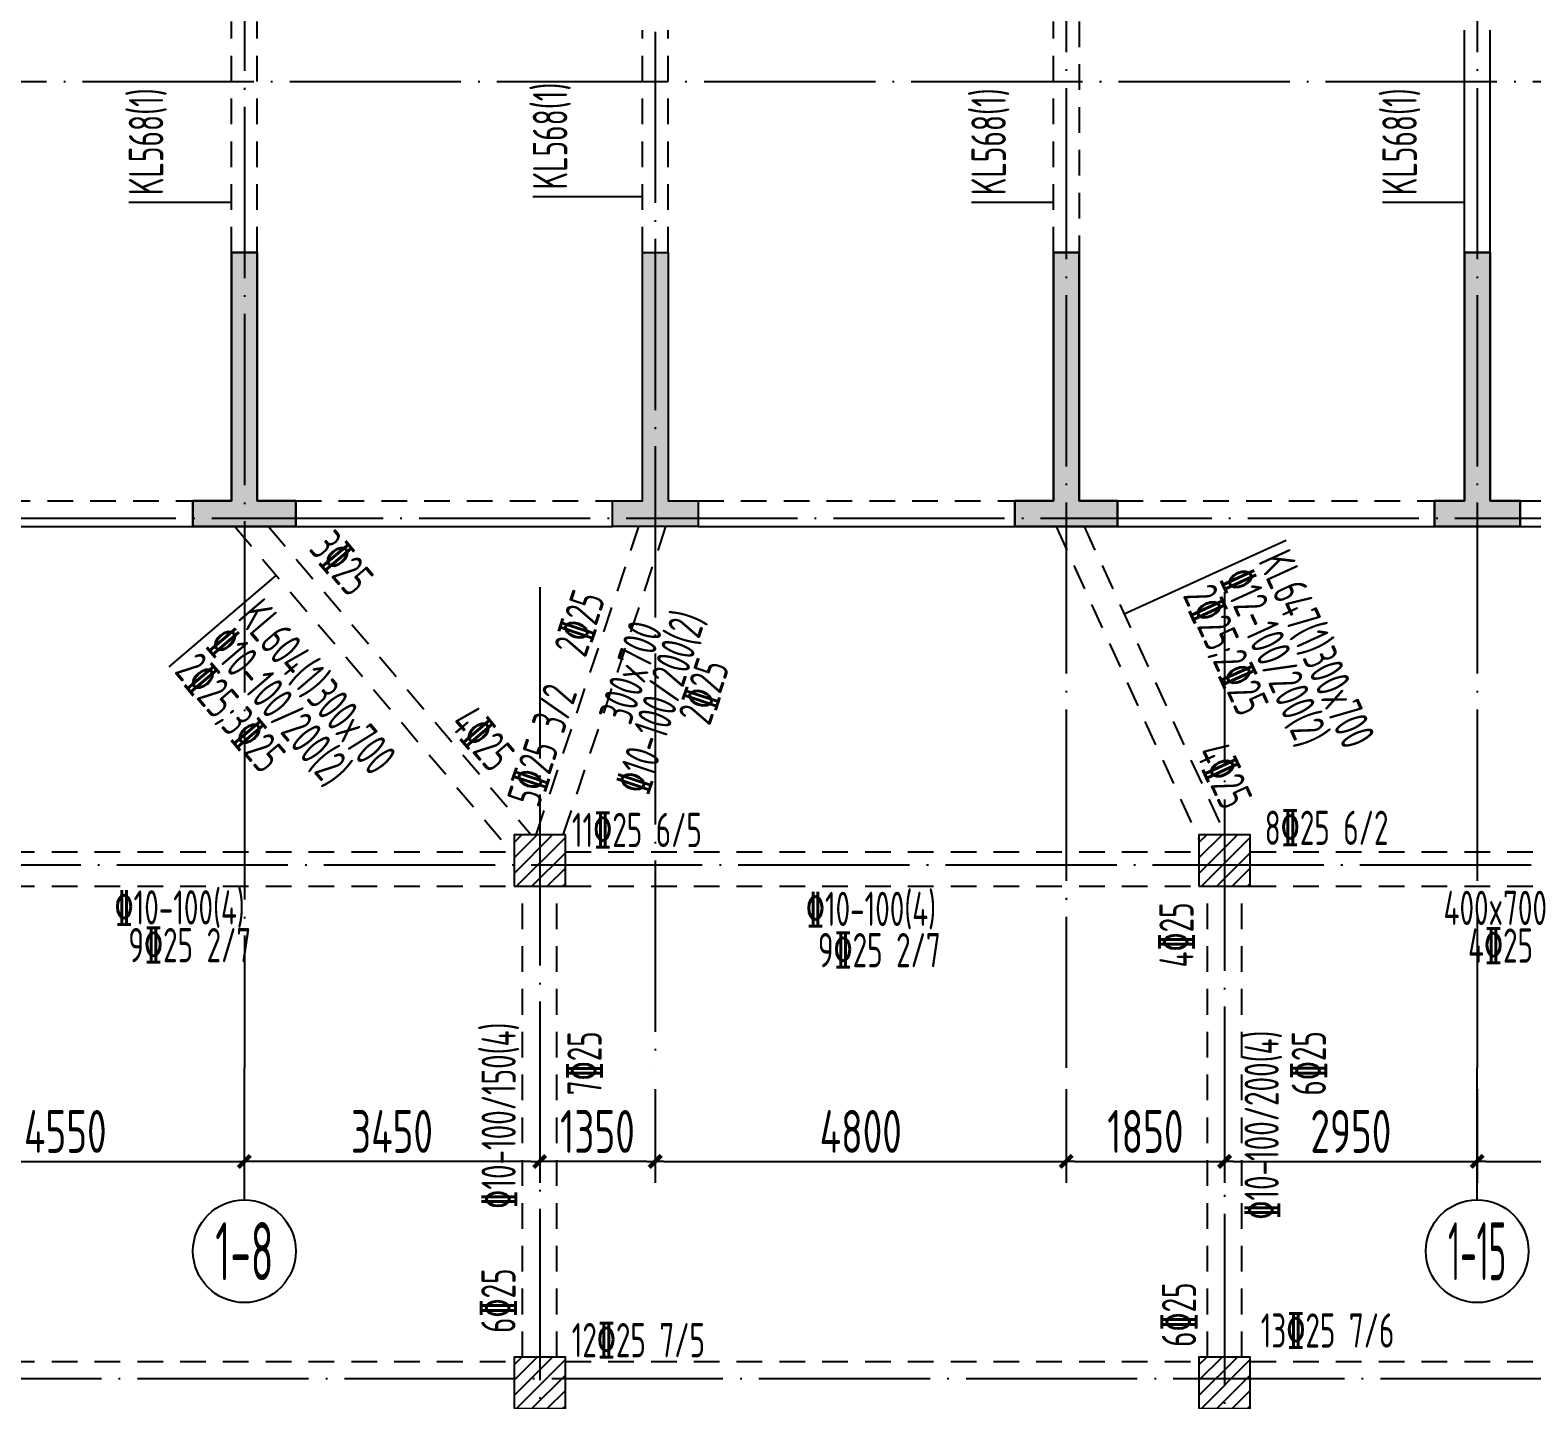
# Model space of a CAD drawing. Header units: millimetres. Extents: x 64473 to 386235, y 427387 to 703525.
# Drawn here: x 322893 to 340436, y 645745 to 661745 of the extents above; entities that cross this region are included whole.
import ezdxf
from ezdxf.enums import TextEntityAlignment as Align

# ---------------------------------------------------------------- set-up
doc = ezdxf.new("R2010")
doc.units = ezdxf.units.MM
doc.header["$LTSCALE"] = 100
doc.header["$PDMODE"] = 35
doc.header["$PDSIZE"] = 200
doc.linetypes.add('3', pattern=[5, 3, -2])
doc.linetypes.add('DOTE', pattern=[2.42, 2, -0.2, 0.02, -0.2])
for name, color, linetype in [('B-TEXT', 7, 'Continuous'), ('COLU', 7, 'Continuous'), ('colu-1层', 6, 'Continuous'), ('h填实-1层', 254, 'Continuous'), ('h斜线-柱', 7, 'Continuous'), ('L-AXIS', 3, 'Continuous'), ('L-dote', 253, 'DOTE'), ('wall-主楼', 2, 'Continuous'), ('垂直标注', 31, 'Continuous'), ('垂直钢筋', 27, 'Continuous'), ('梁', 4, 'Continuous'), ('梁虚线', 4, '3'), ('水平钢筋', 30, 'Continuous')]:
    doc.layers.add(name, color=color, linetype=linetype)
doc.styles.add('_TCH_AXIS', font='tssdeng.shx', dxfattribs={"width": 0.7, "bigfont": 'tssdchn.shx'})
doc.styles.add('COMPLEX', font='tssdeng.shx', dxfattribs={"width": 0.7, "bigfont": 'tssdchn.shx'})
doc.styles.get("Standard").update_dxf_attribs({"font": 'tssdeng.shx', "width": 0.7, "bigfont": 'tssdchn.shx'})
doc.styles.add('TSSD_Dimension', font='Tssdeng.shx', dxfattribs={"width": 0.7, "bigfont": 'tssdchn.shx'})
doc.dimstyles.new('TSSD_100_100$0', dxfattribs={"dimtxt": 300, "dimasz": 100, "dimexe": 250, "dimexo": 250, "dimgap": 100, "dimtad": 1, "dimdec": 0, "dimzin": 0, "dimdsep": 46, "dimtxsty": 'TSSD_Dimension', "dimblk": '_tsdbk', "dimblk1": '_tsdbk', "dimblk2": '_tsdbk', "dimsah": 1, "dimcen": 0, "dimclrt": 7, "dimadec": 0, "dimazin": 0, "dimtfac": 1, "dimtdec": 0, "dimtix": 1, "dimtmove": 2, "dimatfit": 3, "dimldrblk": '_tsdbk', "dimfxl": 1, "dimtolj": 1, "dimtzin": 0, "dimarcsym": 0})

# ---------------------------------------------------------------- blocks, each defined once
blk = doc.blocks.new('_tsdbk')
blk.add_line((-1, 0), (0, 0))
at = {"const_width": 0.5}
blk.add_lwpolyline([(-0.7, -0.7), (0.7, 0.7)], dxfattribs=at)
blk = doc.blocks.new('*D532')
at = {"layer": 'Defpoints', "color": 0}
for p in [(334996, 649623), (336846, 649623), (336846, 648531)]:
    blk.add_point(p, dxfattribs=at)
at = {"layer": 'L-AXIS', "color": 0, "lineweight": -2}
for p, q in [((334996, 649373), (334996, 648281)), ((336846, 649373), (336846, 648281)), ((335096, 648531), (336746, 648531))]:
    blk.add_line(p, q, dxfattribs=at)
at = {"layer": 'L-AXIS', "color": 0, "lineweight": -2, "xscale": 100, "yscale": 100, "zscale": 100, "rotation": 180}
blk.add_blockref('_tsdbk', (334996, 648531), dxfattribs=at)
at = {"layer": 'L-AXIS', "color": 0, "lineweight": -2, "xscale": 100, "yscale": 100, "zscale": 100}
blk.add_blockref('_tsdbk', (336846, 648531), dxfattribs=at)
at = {"layer": 'L-AXIS', "color": 7, "insert": (335921, 648881), "char_height": 500, "attachment_point": 5, "style": 'TSSD_Dimension'}
blk.add_mtext('\\A1;1850', dxfattribs=at)
blk = doc.blocks.new('*D630')
at = {"layer": 'Defpoints', "color": 0}
for p in [(325396, 649623), (328846, 649623), (325396, 648531)]:
    blk.add_point(p, dxfattribs=at)
at = {"layer": 'L-AXIS', "color": 0, "lineweight": -2}
for p, q in [((325396, 649373), (325396, 648281)), ((328846, 649373), (328846, 648281)), ((328746, 648531), (325496, 648531))]:
    blk.add_line(p, q, dxfattribs=at)
at = {"layer": 'L-AXIS', "color": 0, "lineweight": -2, "xscale": 100, "yscale": 100, "zscale": 100, "rotation": 180}
blk.add_blockref('_tsdbk', (325396, 648531), dxfattribs=at)
at = {"layer": 'L-AXIS', "color": 0, "lineweight": -2, "xscale": 100, "yscale": 100, "zscale": 100}
blk.add_blockref('_tsdbk', (328846, 648531), dxfattribs=at)
at = {"layer": 'L-AXIS', "color": 7, "insert": (327121, 648881), "char_height": 500, "attachment_point": 5, "style": 'TSSD_Dimension'}
blk.add_mtext('\\A1;3450', dxfattribs=at)
blk = doc.blocks.new('*D631')
at = {"layer": 'Defpoints', "color": 0}
for p in [(320846, 649623), (325396, 649623), (325396, 648531)]:
    blk.add_point(p, dxfattribs=at)
at = {"layer": 'L-AXIS', "color": 0, "lineweight": -2}
for p, q in [((320846, 649373), (320846, 648281)), ((325396, 649373), (325396, 648281)), ((320946, 648531), (325296, 648531))]:
    blk.add_line(p, q, dxfattribs=at)
at = {"layer": 'L-AXIS', "color": 0, "lineweight": -2, "xscale": 100, "yscale": 100, "zscale": 100, "rotation": 180}
blk.add_blockref('_tsdbk', (320846, 648531), dxfattribs=at)
at = {"layer": 'L-AXIS', "color": 0, "lineweight": -2, "xscale": 100, "yscale": 100, "zscale": 100}
blk.add_blockref('_tsdbk', (325396, 648531), dxfattribs=at)
at = {"layer": 'L-AXIS', "color": 7, "insert": (323305, 648881), "char_height": 500, "attachment_point": 5, "style": 'TSSD_Dimension'}
blk.add_mtext('\\A1;4550', dxfattribs=at)
blk = doc.blocks.new('_AXISO')
blk.add_circle((0, 0), 0.5)
at = {"layer": 'B-TEXT', "style": 'COMPLEX', "width": 1.450893}
blk.add_attdef('A', text='', height=0.56, dxfattribs=at).set_placement((0.249375, -0.28), (0.749375, -0.28), align=Align.FIT)
blk = doc.blocks.new('*D633')
at = {"layer": 'Defpoints', "color": 0}
for p in [(330196, 649623), (334996, 649623), (334996, 648531)]:
    blk.add_point(p, dxfattribs=at)
at = {"layer": 'L-AXIS', "color": 0, "lineweight": -2}
for p, q in [((330196, 649373), (330196, 648281)), ((334996, 649373), (334996, 648281)), ((330296, 648531), (334896, 648531))]:
    blk.add_line(p, q, dxfattribs=at)
at = {"layer": 'L-AXIS', "color": 0, "lineweight": -2, "xscale": 100, "yscale": 100, "zscale": 100, "rotation": 180}
blk.add_blockref('_tsdbk', (330196, 648531), dxfattribs=at)
at = {"layer": 'L-AXIS', "color": 0, "lineweight": -2, "xscale": 100, "yscale": 100, "zscale": 100}
blk.add_blockref('_tsdbk', (334996, 648531), dxfattribs=at)
at = {"layer": 'L-AXIS', "color": 7, "insert": (332596, 648881), "char_height": 500, "attachment_point": 5, "style": 'TSSD_Dimension'}
blk.add_mtext('\\A1;4800', dxfattribs=at)
blk = doc.blocks.new('*D634')
at = {"layer": 'Defpoints', "color": 0}
for p in [(328846, 649623), (330196, 649623), (328846, 648531)]:
    blk.add_point(p, dxfattribs=at)
at = {"layer": 'L-AXIS', "color": 0, "lineweight": -2}
for p, q in [((328846, 649373), (328846, 648281)), ((330196, 649373), (330196, 648281)), ((330096, 648531), (328946, 648531))]:
    blk.add_line(p, q, dxfattribs=at)
at = {"layer": 'L-AXIS', "color": 0, "lineweight": -2, "xscale": 100, "yscale": 100, "zscale": 100, "rotation": 180}
blk.add_blockref('_tsdbk', (328846, 648531), dxfattribs=at)
at = {"layer": 'L-AXIS', "color": 0, "lineweight": -2, "xscale": 100, "yscale": 100, "zscale": 100}
blk.add_blockref('_tsdbk', (330196, 648531), dxfattribs=at)
at = {"layer": 'L-AXIS', "color": 7, "insert": (329521, 648881), "char_height": 500, "attachment_point": 5, "style": 'TSSD_Dimension'}
blk.add_mtext('\\A1;1350', dxfattribs=at)
blk = doc.blocks.new('*D684')
at = {"layer": 'Defpoints', "color": 0}
for p in [(339796, 649623), (342746, 649623), (342746, 648531)]:
    blk.add_point(p, dxfattribs=at)
at = {"layer": 'L-AXIS', "color": 0, "lineweight": -2}
for p, q in [((339796, 649373), (339796, 648281)), ((342746, 649373), (342746, 648281)), ((339896, 648531), (342646, 648531))]:
    blk.add_line(p, q, dxfattribs=at)
at = {"layer": 'L-AXIS', "color": 0, "lineweight": -2, "xscale": 100, "yscale": 100, "zscale": 100, "rotation": 180}
blk.add_blockref('_tsdbk', (339796, 648531), dxfattribs=at)
at = {"layer": 'L-AXIS', "color": 0, "lineweight": -2, "xscale": 100, "yscale": 100, "zscale": 100}
blk.add_blockref('_tsdbk', (342746, 648531), dxfattribs=at)
at = {"layer": 'L-AXIS', "color": 7, "insert": (341271, 648881), "char_height": 500, "attachment_point": 5, "style": 'TSSD_Dimension'}
blk.add_mtext('\\A1;2950', dxfattribs=at)
blk = doc.blocks.new('*D685')
at = {"layer": 'Defpoints', "color": 0}
for p in [(336846, 649623), (339796, 649623), (339796, 648531)]:
    blk.add_point(p, dxfattribs=at)
at = {"layer": 'L-AXIS', "color": 0, "lineweight": -2}
for p, q in [((336846, 649373), (336846, 648281)), ((339796, 649373), (339796, 648281)), ((336946, 648531), (339696, 648531))]:
    blk.add_line(p, q, dxfattribs=at)
at = {"layer": 'L-AXIS', "color": 0, "lineweight": -2, "xscale": 100, "yscale": 100, "zscale": 100, "rotation": 180}
blk.add_blockref('_tsdbk', (336846, 648531), dxfattribs=at)
at = {"layer": 'L-AXIS', "color": 0, "lineweight": -2, "xscale": 100, "yscale": 100, "zscale": 100}
blk.add_blockref('_tsdbk', (339796, 648531), dxfattribs=at)
at = {"layer": 'L-AXIS', "color": 7, "insert": (338321, 648881), "char_height": 500, "attachment_point": 5, "style": 'TSSD_Dimension'}
blk.add_mtext('\\A1;2950', dxfattribs=at)

msp = doc.modelspace()

# ---------------------------------------------------------------- hatches: boundary and pattern name
at = {"layer": 'h填实-1层'}
for points in [[(324796.5, 655944.7), (325996.5, 655944.7), (325996.5, 656244.7), (325546.5, 656244.7), (325546.5, 659144.7), (325246.5, 659144.7), (325246.5, 656244.7), (324796.5, 656244.7)], [(330696.5, 655944.7), (330046.5, 655944.7), (329696.5, 655944.7), (329696.5, 656244.7), (330046.5, 656244.7), (330046.5, 659144.7), (330346.5, 659144.7), (330346.5, 656244.7), (330696.5, 656244.7)], [(335596.5, 655944.7), (334396.5, 655944.7), (334396.5, 656244.7), (334846.5, 656244.7), (334846.5, 659144.7), (335146.5, 659144.7), (335146.5, 656244.7), (335596.5, 656244.7)], [(340296.5, 655944.7), (339646.5, 655944.7), (339296.5, 655944.7), (339296.5, 656244.7), (339646.5, 656244.7), (339646.5, 659144.7), (339946.5, 659144.7), (339946.5, 656244.7), (340296.5, 656244.7)]]:
    msp.add_hatch(color=256, dxfattribs=at).paths.add_polyline_path(points)
at = {"layer": 'h斜线-柱'}
h = msp.add_hatch(dxfattribs=at)
h.set_pattern_fill('ANSI31', color=256, scale=40, style=0)
h.set_pattern_definition([(45, (-459527.32, -323147.44), (-89.802561, 89.802561), [])])
h.paths.add_polyline_path([(328546.5, 651744.7), (329146.5, 651744.7), (329146.5, 652344.7), (328546.5, 652344.7)])
h = msp.add_hatch(dxfattribs=at)
h.set_pattern_fill('ANSI31', color=256, scale=40, style=0)
h.set_pattern_definition([(45, (-451527.32, -323147.44), (-89.802561, 89.802561), [])])
h.paths.add_polyline_path([(336546.5, 651744.7), (337146.5, 651744.7), (337146.5, 652344.7), (336546.5, 652344.7)])
h = msp.add_hatch(dxfattribs=at)
h.set_pattern_fill('ANSI31', color=256, scale=40, style=0)
h.set_pattern_definition([(45, (-459527.32, -329247.44), (-89.802561, 89.802561), [])])
h.paths.add_polyline_path([(328546.5, 645644.7), (329146.5, 645644.7), (329146.5, 646244.7), (328546.5, 646244.7)])
h = msp.add_hatch(dxfattribs=at)
h.set_pattern_fill('ANSI31', color=256, scale=40, style=0)
h.set_pattern_definition([(45, (-451527.32, -329247.44), (-89.802561, 89.802561), [])])
h.paths.add_polyline_path([(336546.5, 645644.7), (337146.5, 645644.7), (337146.5, 646244.7), (336546.5, 646244.7)])

# ---------------------------------------------------------------- linework, layer by layer
at = {"layer": 'COLU'}
for points in [[(328546.5, 651744.7), (329146.5, 651744.7), (329146.5, 652344.7), (328546.5, 652344.7)], [(336546.5, 651744.7), (337146.5, 651744.7), (337146.5, 652344.7), (336546.5, 652344.7)], [(328546.5, 645644.7), (329146.5, 645644.7), (329146.5, 646244.7), (328546.5, 646244.7)], [(336546.5, 645644.7), (337146.5, 645644.7), (337146.5, 646244.7), (336546.5, 646244.7)]]:
    msp.add_lwpolyline(points, close=True, dxfattribs=at)
at = {"layer": 'colu-1层'}
for points in [[(324796.5, 655944.7), (325996.5, 655944.7), (325996.5, 656244.7), (325546.5, 656244.7), (325546.5, 659144.7), (325246.5, 659144.7), (325246.5, 656244.7), (324796.5, 656244.7)], [(330696.5, 655944.7), (330046.5, 655944.7), (329696.5, 655944.7), (329696.5, 656244.7), (330046.5, 656244.7), (330046.5, 659144.7), (330346.5, 659144.7), (330346.5, 656244.7), (330696.5, 656244.7)], [(335596.5, 655944.7), (334396.5, 655944.7), (334396.5, 656244.7), (334846.5, 656244.7), (334846.5, 659144.7), (335146.5, 659144.7), (335146.5, 656244.7), (335596.5, 656244.7)], [(340296.5, 655944.7), (339646.5, 655944.7), (339296.5, 655944.7), (339296.5, 656244.7), (339646.5, 656244.7), (339646.5, 659144.7), (339946.5, 659144.7), (339946.5, 656244.7), (340296.5, 656244.7)]]:
    msp.add_lwpolyline(points, close=True, dxfattribs=at)
at = {"layer": 'L-AXIS'}
for p, q in [((325396.5, 648081.7), (325396.5, 649623.3)), ((339796.5, 648081.7), (339796.5, 649623.3))]:
    msp.add_line(p, q, dxfattribs=at)
at = {"layer": 'L-dote', "ltscale": 10}
for p, q in [((334996.5, 673167.5), (334996.5, 649623.3)), ((339796.5, 673167.5), (339796.5, 649623.3)), ((325396.5, 672948.2), (325396.5, 649623.3)), ((330196.5, 664144.7), (330196.5, 649623.3)), ((304146.5, 661144.7), (366857.1, 661144.7)), ((310496.5, 656044.7), (366857.1, 656044.7)), ((328846.5, 655237.6), (328846.5, 618194.7)), ((336846.5, 655178.6), (336846.5, 611994.7)), ((190805.6, 651994.7), (366607.1, 651994.7)), ((191046.5, 645994.7), (366607.1, 645994.7))]:
    msp.add_line(p, q, dxfattribs=at)
at = {"layer": 'wall-主楼'}
for points in [[(324796.5, 655944.7), (324796.5, 656244.7), (325246.5, 656244.7), (325246.5, 659144.7), (325546.5, 659144.7), (325546.5, 656244.7), (325996.5, 656244.7), (325996.5, 655944.7)], [(329696.5, 655944.7), (329696.5, 656244.7), (330046.5, 656244.7), (330046.5, 659144.7), (330346.5, 659144.7), (330346.5, 656244.7), (330696.5, 656244.7), (330696.5, 655944.7)], [(335596.5, 655944.7), (335596.5, 656244.7), (335146.5, 656244.7), (335146.5, 659144.7), (334846.5, 659144.7), (334846.5, 656244.7), (334396.5, 656244.7), (334396.5, 655944.7)], [(340296.5, 655944.7), (340296.5, 656244.7), (339946.5, 656244.7), (339946.5, 659144.7), (339646.5, 659144.7), (339646.5, 656244.7), (339296.5, 656244.7), (339296.5, 655944.7)]]:
    msp.add_lwpolyline(points, close=True, dxfattribs=at)
at = {"layer": '垂直标注'}
for p, q in [((328766.2, 659801), (330046.5, 659801)), ((324046.8, 659735.3), (325246.5, 659735.3)), ((333888.5, 659734.2), (334846.5, 659734.2)), ((338688.5, 659734.2), (339646.5, 659734.2)), ((337565.3, 655784.4), (335674.8, 654920.8)), ((324516.3, 654307.4), (325769.7, 655375.2))]:
    msp.add_line(p, q, dxfattribs=at)
at = {"layer": '梁'}
for p, q in [((339646.5, 659144.7), (339646.5, 661744.7)), ((339946.5, 659144.7), (339946.5, 661744.7)), ((321096.5, 655944.7), (324796.5, 655944.7)), ((325996.5, 655944.7), (329696.5, 655944.7)), ((330696.5, 655944.7), (334396.5, 655944.7)), ((335596.5, 655944.7), (339296.5, 655944.7)), ((340296.5, 655944.7), (343046.5, 655944.7))]:
    msp.add_line(p, q, dxfattribs=at)
at = {"layer": '梁虚线'}
for p, q in [((325246.5, 659144.7), (325246.5, 661844.7)), ((325546.5, 659144.7), (325546.5, 661844.7)), ((330046.5, 659144.7), (330046.5, 661744.7)), ((330346.5, 659144.7), (330346.5, 661744.7)), ((334846.5, 659144.7), (334846.5, 661844.7)), ((335146.5, 661844.7), (335146.5, 659144.7)), ((321096.5, 656244.7), (324796.5, 656244.7)), ((325996.5, 656244.7), (329696.5, 656244.7)), ((330696.5, 656244.7), (334396.5, 656244.7)), ((335596.5, 656244.7), (339296.5, 656244.7)), ((340296.5, 656244.7), (343046.5, 656244.7)), ((325284.6, 655944.7), (328521.7, 652144.7)), ((325678.7, 655944.7), (328745.4, 652344.7)), ((328805, 652344.7), (330005, 655944.7)), ((329121.3, 652344.7), (330321.3, 655944.7)), ((334877.3, 655944.7), (336546.5, 652290.4)), ((335207.1, 655944.7), (336851.5, 652344.7)), ((321146.5, 652144.7), (328546.5, 652144.7)), ((329146.5, 652144.7), (336546.5, 652144.7)), ((337146.5, 652144.7), (343046.5, 652144.7)), ((321146.5, 651744.7), (328546.5, 651744.7)), ((328646.5, 646244.7), (328646.5, 651744.7)), ((329046.5, 646244.7), (329046.5, 651744.7)), ((329146.5, 651744.7), (336546.5, 651744.7)), ((336646.5, 646244.7), (336646.5, 651744.7)), ((337046.5, 646244.7), (337046.5, 651744.7)), ((337146.5, 651744.7), (343046.5, 651744.7)), ((321146.5, 646194.7), (328546.5, 646194.7)), ((329146.5, 646194.7), (336546.5, 646194.7)), ((337146.5, 646194.7), (344546.5, 646194.7))]:
    msp.add_line(p, q, dxfattribs=at)

# ---------------------------------------------------------------- block references
at = {"layer": 'L-AXIS'}
ref = msp.add_blockref('_AXISO', (325396.5, 647481.7), dxfattribs=dict(at, xscale=1199.999999999997, yscale=1200, zscale=1200, rotation=359.9996457873818))
ref.add_attrib('A', '1-8', dxfattribs={"color": 7, "height": 678.82, "rotation": 359.99965, "style": '_TCH_AXIS', "width": 0.381818}).set_placement((325057.1, 647142.3), (325735.9, 647142.3), align=Align.FIT)
ref = msp.add_blockref('_AXISO', (339796.5, 647481.7), dxfattribs=dict(at, xscale=1199.999999999997, yscale=1200, zscale=1200, rotation=359.9996457873818))
ref.add_attrib('A', '1-15', dxfattribs={"color": 7, "height": 678.82, "rotation": 359.99965, "style": '_TCH_AXIS', "width": 0.3}).set_placement((339457.1, 647142.3), (340135.9, 647142.3), align=Align.FIT)

# ---------------------------------------------------------------- texts
at = {"layer": '垂直标注', "width": 0.65}
for s, height, rotation, p in [('KL568(1)', 403, 90, (324449.8, 659815.9)), ('KL568(1)', 403, 90, (329169.2, 659881.6)), ('KL568(1)', 403, 90, (334291.5, 659814.8)), ('KL568(1)', 403, 90, (339091.5, 659814.8)), ('KL647(1)300x700', 403, 294.55061, (337232.2, 655543.7)), ('%%13212-100/200(2)', 402, 294.55061, (336792.3, 655342.7)), ('2%%13325;2%%13325', 401, 294.55061, (336352.5, 655141.8)), ('KL604(1)300x700', 403, 310.4262, (325304.8, 654873.2)), ('%%13210-100/200(2)', 402, 310.4262, (324936.7, 654559.6)), ('2%%13325;3%%13325', 401, 310.4262, (324568.5, 654246))]:
    msp.add_text(s, height=height, rotation=rotation, dxfattribs=at).set_placement(p)
at = {"layer": '垂直钢筋', "color": 0, "width": 0.65}
for s, rotation, p in [('3%%13325', 310.4262, (326139.3, 655673.7)), ('2%%13325', 71.56512, (329383.7, 654403.1)), ('%%13210-100/200(2)', 71.56512, (330098.5, 652791.6)), ('300x700', 71.56512, (329909.1, 653614.9)), ('2%%13325', 71.56512, (330834.4, 653608)), ('5%%13325 3/2', 71.56512, (328837.4, 652649.6)), ('4%%13325', 310.4262, (327779.7, 653630.2)), ('4%%13325', 294.55061, (336502.4, 653302.8)), ('4%%13325', 90, (336484.1, 650796.4)), ('%%13210-100/150(4)', 90, (328566.4, 647978.3)), ('7%%13325', 90, (329569.6, 649303.7)), ('%%13210-100/200(4)', 90, (337478.7, 647850.1)), ('6%%13325', 90, (338029.4, 649299.9)), ('6%%13325', 90, (328563.8, 646527.7)), ('6%%13325', 90, (336513.5, 646364.4))]:
    msp.add_text(s, height=400, rotation=rotation, dxfattribs=at).set_placement(p)
at = {"layer": '水平钢筋', "color": 0, "width": 0.65}
for s, p in [('8%%13325 6/2', (337314.7, 652227.4)), ('11%%13325 6/5', (329222.8, 652202.3)), ('%%13210-100(4)', (323880.3, 651297.3)), ('%%13210-100(4)', (331955.3, 651280.2)), ('400x700', (339403.6, 651292)), ('9%%13325 2/7', (324041.6, 650857.3)), ('4%%13325', (339689.3, 650852)), ('9%%13325 2/7', (332095.9, 650798.6)), ('12%%13325 7/5', (329219.9, 646243.5)), ('13%%13325 7/6', (337268.2, 646356.3))]:
    msp.add_text(s, height=400, dxfattribs=at).set_placement(p)

# ---------------------------------------------------------------- dimensions: what is measured, and where the dimension line sits
at = {"layer": 'L-AXIS'}
dim = msp.add_linear_dim(base=(325396.5, 648530.9), p1=(320846.5, 649623.3), p2=(325396.5, 649623.3), dimstyle='TSSD_100_100$0', override={"dimtxt": 500}, dxfattribs=at)
dim.commit()
dim.dimension.update_dxf_attribs({"geometry": '*D631', "text_midpoint": (323304.6, 648880.9), "dimtype": 160})
for base, p1, p2, picture, middle in [((325396.5, 648530.9), (328846.5, 649623.3), (325396.5, 649623.3), '*D630', (327121.5, 648880.9)), ((328846.5, 648530.9), (330196.5, 649623.3), (328846.5, 649623.3), '*D634', (329521.5, 648880.9))]:
    dim = msp.add_linear_dim(base=base, p1=p1, p2=p2, angle=180, dimstyle='TSSD_100_100$0', override={"dimtxt": 500}, dxfattribs=at)
    dim.commit()
    dim.dimension.update_dxf_attribs({"geometry": picture, "text_midpoint": middle})
for base, p1, p2, picture, middle in [((334996.5, 648530.9), (330196.5, 649623.3), (334996.5, 649623.3), '*D633', (332596.5, 648880.9)), ((336846.5, 648530.9), (334996.5, 649623.3), (336846.5, 649623.3), '*D532', (335921.5, 648880.9)), ((339796.5, 648530.9), (336846.5, 649623.3), (339796.5, 649623.3), '*D685', (338321.5, 648880.9)), ((342746.5, 648530.9), (339796.5, 649623.3), (342746.5, 649623.3), '*D684', (341271.5, 648880.9))]:
    dim = msp.add_linear_dim(base=base, p1=p1, p2=p2, dimstyle='TSSD_100_100$0', override={"dimtxt": 500}, dxfattribs=at)
    dim.commit()
    dim.dimension.update_dxf_attribs({"geometry": picture, "text_midpoint": middle})

doc.saveas('drawing.dxf')
